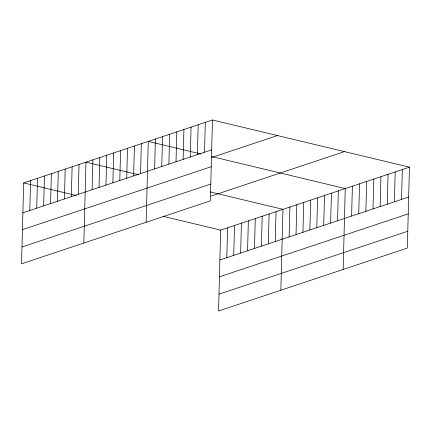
<?xml version="1.0" encoding="UTF-8"?>
<svg xmlns="http://www.w3.org/2000/svg" width="431" height="431" viewBox="0 0 431 431"><rect width="100%" height="100%" fill="white"/><g stroke="black" fill="none" stroke-linecap="round" stroke-linejoin="round"><path stroke-width="0.65" d="M212.456 119.99L23.667 182.922L21.55 263.826L210.339 200.889L212.456 119.99L409.45 167.174L407.333 248.078L218.544 311.01L220.661 230.111L409.45 167.174M29.809 210.495L30.59 180.616M36.732 208.189L37.513 178.31M43.655 205.878L44.436 175.999M50.572 203.572L51.359 173.693M57.495 201.266L58.282 171.387M64.418 198.955L65.2 169.076M71.341 196.649L72.122 166.77M78.264 194.343L79.045 164.464M83.851 243.057L85.968 162.153L138.593 174.76M92.11 189.726L92.891 159.847M99.028 187.42L99.814 157.541M105.951 185.109L106.737 155.23M112.874 182.803L113.655 152.924M119.796 180.497L120.578 150.618M126.719 178.186L127.501 148.307M133.642 175.88L134.424 146.001M140.565 173.574L141.346 143.695M146.147 222.288L148.269 141.384L200.894 153.991M154.616 168.887L155.397 139.008M161.749 166.511L162.53 136.632M168.882 164.13L169.663 134.256M176.015 161.754L176.796 131.875M183.143 159.378L183.929 129.499M190.276 157.003L191.057 127.123M197.409 154.621L198.19 124.742M204.542 152.245L205.323 122.366M226.803 257.684L227.584 227.805M233.726 255.373L234.507 225.494M240.649 253.067L241.43 223.188M247.572 250.761L248.353 220.882M254.489 248.45L255.276 218.571M261.412 246.144L262.199 216.265M268.335 243.838L269.116 213.959M275.258 241.527L276.039 211.648M280.845 290.241L282.962 209.342L210.226 191.919M289.104 236.915L289.885 207.036M296.027 234.604L296.808 204.725M302.945 232.298L303.731 202.419M309.867 229.992L310.654 200.113M316.79 227.681L317.572 197.802M323.713 225.375L324.495 195.496M330.636 223.069L331.417 193.19M337.559 220.758L338.34 190.885M343.146 269.477L345.263 188.573L211.416 156.512M351.61 216.076L352.396 186.197M358.743 213.701L359.524 183.821M365.876 211.319L366.657 181.44M373.009 208.943L373.79 179.064M380.142 206.568L380.923 176.688M387.27 204.186L388.056 174.307M394.403 201.81L395.184 171.931M401.536 199.434L402.317 169.555M22.886 212.801L211.675 149.869M211.389 157.59L277.462 135.56M22.444 229.637L211.233 166.705M21.992 246.985L210.775 184.053M211.034 196.078L344.439 151.604M219.88 259.99L408.669 197.053M219.438 276.826L408.227 213.895M218.986 294.174L407.774 231.242M23.667 182.922L76.292 195.529M163.085 216.319L220.661 230.111"/></g></svg>
